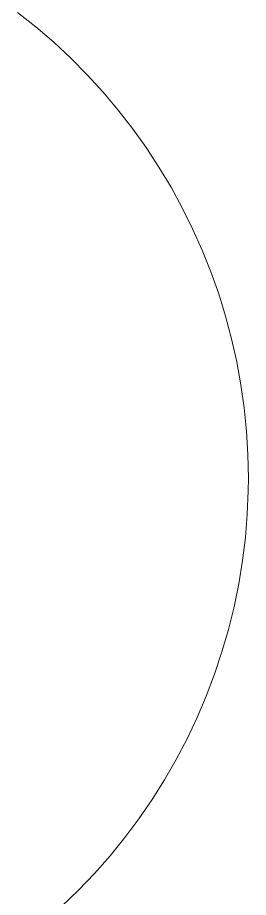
# Model space of a CAD drawing. Header units: millimetres. Extents: x 155927 to 295199, y -4084 to 97293.
# Drawn here: x 230544 to 230701, y 12019 to 12621 of the extents above; entities that cross this region are included whole.
import ezdxf

# ---------------------------------------------------------------- set-up
doc = ezdxf.new("R2010")
doc.units = ezdxf.units.MM
doc.header["$MEASUREMENT"] = 0
doc.layers.add('I-FURN', color=8, linetype='CONTINUOUS', lineweight=9)

msp = doc.modelspace()

# ---------------------------------------------------------------- linework, layer by layer
at = {"layer": 'I-FURN'}
for p, q in [((230556.1, 12614.34), (230543.57, 12624.28)), ((230568.22, 12603.9), (230556.1, 12614.34)), ((230579.92, 12592.98), (230568.22, 12603.9)), ((230591.17, 12581.61), (230579.92, 12592.98)), ((230601.96, 12569.8), (230591.17, 12581.61)), ((230612.27, 12557.56), (230601.96, 12569.8)), ((230622.08, 12544.92), (230612.27, 12557.56)), ((230631.37, 12531.9), (230622.08, 12544.92)), ((230640.14, 12518.52), (230631.37, 12531.9)), ((230648.37, 12504.79), (230640.14, 12518.52)), ((230656.04, 12490.75), (230648.37, 12504.79)), ((230663.14, 12476.42), (230656.04, 12490.75)), ((230669.66, 12461.81), (230663.14, 12476.42)), ((230675.6, 12446.95), (230669.66, 12461.81)), ((230680.93, 12431.87), (230675.6, 12446.95)), ((230685.66, 12416.58), (230680.93, 12431.87)), ((230689.77, 12401.12), (230685.66, 12416.58)), ((230693.27, 12385.51), (230689.77, 12401.12)), ((230696.13, 12369.77), (230693.27, 12385.51)), ((230698.36, 12353.93), (230696.13, 12369.77)), ((230699.96, 12338.01), (230698.36, 12353.93)), ((230700.92, 12322.04), (230699.96, 12338.01)), ((230701.24, 12306.04), (230700.92, 12322.04)), ((230701.15, 12297.41), (230701.24, 12306.04)), ((230700.48, 12281.42), (230701.15, 12297.41)), ((230699.18, 12265.47), (230700.48, 12281.42)), ((230697.24, 12249.59), (230699.18, 12265.47)), ((230694.66, 12233.8), (230697.24, 12249.59)), ((230691.46, 12218.13), (230694.66, 12233.8)), ((230687.63, 12202.59), (230691.46, 12218.13)), ((230683.18, 12187.22), (230687.63, 12202.59)), ((230678.13, 12172.05), (230683.18, 12187.22)), ((230672.47, 12157.08), (230678.13, 12172.05)), ((230666.21, 12142.36), (230672.47, 12157.08)), ((230659.38, 12127.89), (230666.21, 12142.36)), ((230651.97, 12113.71), (230659.38, 12127.89)), ((230643.99, 12099.84), (230651.97, 12113.71)), ((230635.47, 12086.3), (230643.99, 12099.84)), ((230626.42, 12073.11), (230635.47, 12086.3)), ((230616.84, 12060.29), (230626.42, 12073.11)), ((230606.76, 12047.87), (230616.84, 12060.29)), ((230596.2, 12035.86), (230606.76, 12047.87)), ((230585.16, 12024.28), (230596.2, 12035.86)), ((230573.66, 12013.15), (230585.16, 12024.28))]:
    msp.add_line(p, q, dxfattribs=at)

doc.saveas('drawing.dxf')
